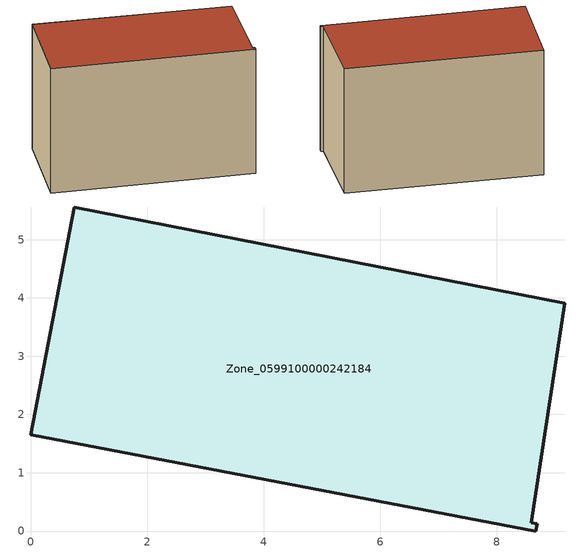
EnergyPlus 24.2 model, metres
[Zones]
Zone_0599100000242184
 floor ground (C_G): 0,1.65 0.75,5.56 9.17,3.91 8.59,0.14 8.69,0.12 8.67,0 z0
 wall outside (C_F): 0.75,5.56 0,1.65 8.67,0 8.69,0.12 8.59,0.14 9.17,3.91 0.75,5.56 z0:5.97
 roof outside (C_R): 8.67,0 8.69,0.12 8.59,0.14 9.17,3.91 0.75,5.56 0,1.65 z5.97
[BUILDING]
Pand.0599100000242184: North Axis=0; Terrain=City; Loads Convergence Tolerance Value=0.04; Temperature Convergence Tolerance Value=0.4; Solar Distribution=FullExterior; Maximum Number of Warmup Days=25; Minimum Number of Warmup Days=1
[Site:Location]
Rotterdam.The.Hague.AP_ZH_NLD Design_Conditions: Latitude=51.96; Longitude=4.45; Time Zone=1; Elevation=-4.5
[SITE:GROUNDTEMPERATURE:BUILDINGSURFACE]
18, 18, 18, 18, 18, 18, 18, 18, 18, 18, 18, 18
[MATERIAL] Thermal Absorptance=0.9; Solar Absorptance=0.7; Visible Absorptance=0.7
Name | Roughness | Thickness | Conductivity | Density | Specific Heat
G.TI.1946-1964 | MediumSmooth | 0.15 | 1 | 540 | 1210
F.TI.1946-1964 | Rough | 0.3 | 0.857143 | 1920 | 840
R.TI.1946-1964 | MediumRough | 0.2 | 0.277778 | 1500 | 1000
[CONSTRUCTION]
C_G: G.TI.1946-1964
C_F: F.TI.1946-1964
C_R: R.TI.1946-1964
[ZONE]
Zone_0599100000242184: Type=1; Multiplier=1; Ceiling Height=Autocalculate; Volume=Autocalculate; Floor Area=autocalculate; Part of Total Floor Area=Yes
[ZONEINFILTRATION:DESIGNFLOWRATE]
Infil_Zone_0599100000242184: Zone or ZoneList or Space or SpaceList=Zone_0599100000242184; Schedule=AlwaysOn; Design Flow Rate Calculation Method=Flow/Area; Flow Rate per Floor Area=0.003; Constant Term Coefficient=1; Temperature Term Coefficient=0; Velocity Term Coefficient=0; Velocity Squared Term Coefficient=0
[HVACTEMPLATE:ZONE:IDEALLOADSAIRSYSTEM]
Zone_0599100000242184: Maximum Heating Supply Air Temperature=50; Minimum Cooling Supply Air Temperature=13; Maximum Heating Supply Air Humidity Ratio=0.0156; Minimum Cooling Supply Air Humidity Ratio=0.0077; Heating Limit=NoLimit; Cooling Limit=NoLimit; Dehumidification Control Type=ConstantSensibleHeatRatio; Cooling Sensible Heat Ratio=0.7; Dehumidification Setpoint=60; Humidification Control Type=None; Humidification Setpoint=30; Outdoor Air Method=None; Outdoor Air Flow Rate per Person=0.00944; Outdoor Air Flow Rate per Zone Floor Area=0; Outdoor Air Flow Rate per Zone=0; Demand Controlled Ventilation Type=None; Outdoor Air Economizer Type=NoEconomizer; Heat Recovery Type=None; Sensible Heat Recovery Effectiveness=0.7; Latent Heat Recovery Effectiveness=0.65
[ZONECONTROL:THERMOSTAT]
ThermostatControl_Zone_0599100000242184: Zone or ZoneList=Zone_0599100000242184; Control Type Schedule=DualSetpointControlType; Control 1=Thermostat_Zone_0599100000242184; Temperature Difference Between Cutout And Setpoint=0
[THERMOSTATSETPOINT:DUALSETPOINT]
Thermostat_Zone_0599100000242184: Heating Setpoint Temperature Schedule=HeatingSetpoint_Zone_0599100000242184; Cooling Setpoint Temperature Schedule=CoolingSetpoint_Zone_0599100000242184
[SCHEDULE:COMPACT]
HeatingSetpoint_Zone_0599100000242184: Through: 12/31, For: AllDays, Until: 24:00, 21
CoolingSetpoint_Zone_0599100000242184: Through: 12/31, For: AllDays, Until: 24:00, 24
DualSetpointControlType: Through: 12/31, For: AllDays, Until: 24:00, 4
AlwaysOn: Through: 12/31, For: AllDays, Until: 24:00, 1
